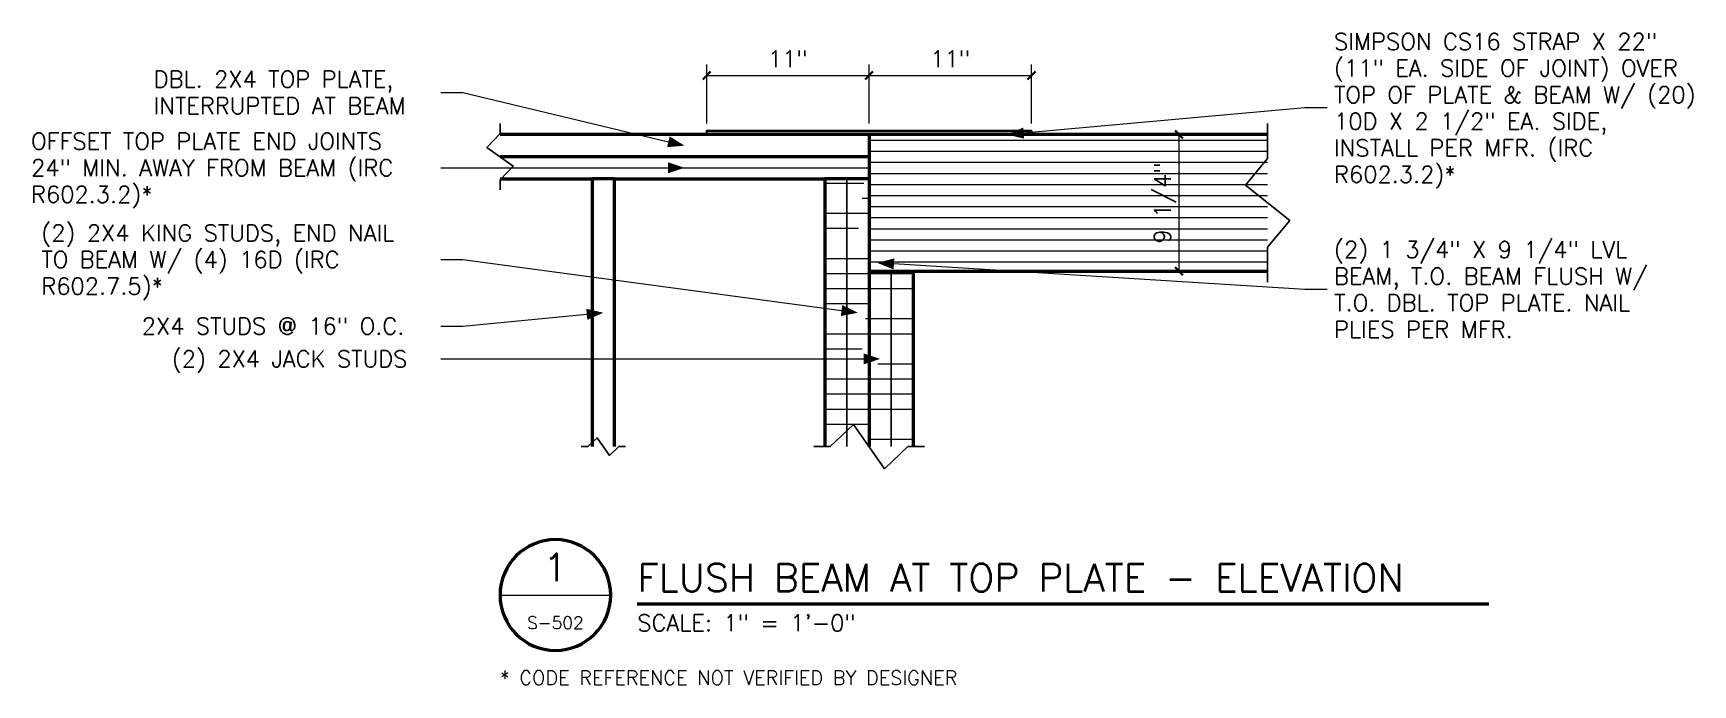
# Model space of a CAD drawing. Header units: inches. Extents: x -60 to 53, y 60 to 104.
import ezdxf
from ezdxf.enums import TextEntityAlignment as Align

# ---------------------------------------------------------------- set-up
doc = ezdxf.new("R2010")
doc.units = ezdxf.units.IN
doc.header["$MEASUREMENT"] = 0
for name, color, linetype, lineweight in [('S-ANNO-DIMS', 7, 'CONTINUOUS', 13), ('S-ANNO-NOTE', 7, 'CONTINUOUS', 18), ('S-ANNO-TTLB', 7, 'CONTINUOUS', 50), ('S-DETL-BRKL', 7, 'CONTINUOUS', 25), ('S-DETL-BYND', 7, 'CONTINUOUS', 25), ('S-DETL-CUT', 7, 'CONTINUOUS', 50), ('S-DETL-PATT', 7, 'CONTINUOUS', 9), ('S-DETL-STL', 7, 'CONTINUOUS', 35)]:
    doc.layers.add(name, color=color, linetype=linetype, lineweight=lineweight)
doc.styles.add('KERF', font='romans.shx')
pattern_1 = [(0, (0, 0), (4.92, 1.02), [19.2, -4.8, 9.6, -6])]

msp = doc.modelspace()

# ---------------------------------------------------------------- hatches: boundary and pattern name
at = {"layer": 'S-ANNO-NOTE', "lineweight": 50}
for points in [[(-15.5, 96.375), (-16.50661, 97.001886), (-16.68142, 96.272542)], [(6.35, 97.125), (7.50388, 96.851484), (7.437214, 97.598515)], [(-15.5, 94.875), (-16.625, 95.25), (-16.625, 94.5)], [(-2.4375, 88.4375), (-1.337932, 87.993427), (-1.291402, 88.741982)], [(-3.75, 85.0625), (-4.814984, 85.584093), (-4.914943, 84.840785)], [(-21, 85.0625), (-22.1553, 85.329952), (-22.084712, 84.583282)], [(-2.25, 81.9375), (-3.375, 82.3125), (-3.375, 81.5625)]]:
    msp.add_hatch(color=256, dxfattribs=at).paths.add_polyline_path(points)
at = {"layer": 'S-DETL-PATT', "lineweight": 9}
h = msp.add_hatch(dxfattribs=at)
h.set_pattern_fill('KERF-LAM', color=256, style=0)
h.set_pattern_definition([(0, (0, 0), (0, 0.75), [])])
h.paths.add_polyline_path([(-3, 87.875), (24, 87.875), (24, 97.125), (-3, 97.125)])
h = msp.add_hatch(dxfattribs=at)
h.set_pattern_fill('KERF-GRAIN', color=256, style=0)
h.set_pattern_definition(pattern_1)
h.paths.add_polyline_path([(-28, 94.125), (-3, 94.125), (-3, 95.625), (-28, 95.625)])
h = msp.add_hatch(dxfattribs=at)
h.set_pattern_fill('KERF-GRAIN', color=256, angle=90, style=0)
h.set_pattern_definition(pattern_1)
h.paths.add_polyline_path([(-4.5, 76), (-4.5, 94.125), (-6, 94.125), (-6, 76)])
h = msp.add_hatch(dxfattribs=at)
h.set_pattern_fill('KERF-GRAIN', color=256, angle=90, style=0)
h.set_pattern_definition(pattern_1)
h.paths.add_polyline_path([(-3, 76), (-3, 94.125), (-4.5, 94.125), (-4.5, 76)])
h = msp.add_hatch(dxfattribs=at)
h.set_pattern_fill('KERF-GRAIN', color=256, angle=90, style=0)
h.set_pattern_definition(pattern_1)
h.paths.add_polyline_path([(-1.5, 76), (-1.5, 87.875), (-3, 87.875), (-3, 76)])
h = msp.add_hatch(dxfattribs=at)
h.set_pattern_fill('KERF-GRAIN', color=256, angle=90, style=0)
h.set_pattern_definition(pattern_1)
h.paths.add_polyline_path([(0, 76), (0, 87.875), (-1.5, 87.875), (-1.5, 76)])
at = {"layer": 'S-DETL-STL', "lineweight": 50}
msp.add_hatch(color=256, dxfattribs=at).paths.add_polyline_path([(-14, 97.389), (8, 97.389), (8, 97.125), (-14, 97.125)])

# ---------------------------------------------------------------- linework, layer by layer
at = {"layer": 'S-ANNO-DIMS', "lineweight": 13}
for points in [[(-14, 97.875), (-14, 101.875)], [(-3, 97.875), (-3, 101.875)], [(-3, 97.875), (-3, 101.875)], [(8, 97.875), (8, 101.875)], [(-14, 101.125), (-3, 101.125)], [(-3, 101.125), (8, 101.125)], [(17.75, 97.125), (18.75, 97.125)], [(18, 87.875), (18, 97.125)], [(17.75, 87.875), (18.75, 87.875)]]:
    msp.add_lwpolyline(points, dxfattribs=at)
at = {"layer": 'S-ANNO-NOTE', "lineweight": 18}
for points in [[(-32.02, 99.975), (-30.52, 99.975), (-16.594015, 96.637214)], [(28.02, 98.925), (26.52, 98.925), (7.470547, 97.224999)], [(-32.02, 94.875), (-30.52, 94.875), (-16.625, 94.875)], [(-32.02, 88.6625), (-30.52, 88.6625), (-4.864963, 85.212439)], [(28.02, 86.6375), (26.52, 86.6375), (-1.314667, 88.367705)], [(-32.02, 84.1625), (-30.52, 84.1625), (-22.120006, 84.956617)], [(-32.02, 81.9375), (-30.52, 81.9375), (-3.375, 81.9375)], [(-28, 65.95), (-20.5, 65.95)]]:
    msp.add_lwpolyline(points, dxfattribs=at)
at = {"layer": 'S-ANNO-TTLB', "lineweight": 50}
msp.add_lwpolyline([(-28, 65.95, 1), (-20.5, 65.95, 1)], format="xyb", close=True, dxfattribs=at)
msp.add_lwpolyline([(-18.7, 65.35), (38.978571, 65.35)], dxfattribs=at)
at = {"layer": 'S-DETL-BRKL', "lineweight": 25}
for points in [[(-28, 93.375), (-28, 94.05), (-27.1, 94.995), (-28.9, 96.255), (-28, 97.2), (-28, 97.875)], [(24, 87.125), (24, 89.5), (25.5, 91.3), (22.5, 93.7), (24, 95.5), (24, 97.875)], [(-22.5, 76), (-22.05, 76), (-21.42, 76.6), (-20.58, 75.4), (-19.95, 76), (-19.5, 76)], [(-6.75, 76), (-5.625, 76), (-4.05, 77.5), (-1.95, 74.5), (-0.375, 76), (0.75, 76)]]:
    msp.add_lwpolyline(points, dxfattribs=at)
at = {"layer": 'S-DETL-BYND', "lineweight": 25}
for points in [[(-4.5, 94.125), (-4.5, 76)], [(-1.5, 76), (-1.5, 87.875)]]:
    msp.add_lwpolyline(points, dxfattribs=at)
at = {"layer": 'S-DETL-CUT', "lineweight": 35}
for points in [[(-14.265165, 100.859835), (-13.734835, 101.390165)], [(-3.265165, 100.859835), (-2.734835, 101.390165)], [(-3.265165, 100.859835), (-2.734835, 101.390165)], [(7.734835, 100.859835), (8.265165, 101.390165)], [(18.265165, 96.859835), (17.734835, 97.390165)], [(18.265165, 87.609835), (17.734835, 88.140165)]]:
    msp.add_lwpolyline(points, dxfattribs=at)
at = {"layer": 'S-DETL-CUT', "lineweight": 50}
for points in [[(-3, 97.125), (-28, 97.125)], [(24, 97.125), (-3, 97.125), (-3, 87.875), (24, 87.875)], [(-3, 95.625), (-28, 95.625)], [(-28, 94.125), (-21.75, 94.125)], [(-20.25, 76), (-20.25, 94.125), (-21.75, 94.125), (-21.75, 76)], [(-20.25, 94.125), (-6, 94.125)], [(-4.5, 94.125), (-6, 94.125), (-6, 76)], [(-3, 94.125), (-4.5, 94.125)], [(-3, 87.875), (-3, 76)], [(0, 76), (0, 87.875)]]:
    msp.add_lwpolyline(points, dxfattribs=at)
at = {"layer": 'S-DETL-STL', "lineweight": 35}
msp.add_lwpolyline([(-14, 97.125), (-14, 97.389), (8, 97.389), (8, 97.125)], dxfattribs=at)

# ---------------------------------------------------------------- texts
at = {"layer": 'S-ANNO-DIMS', "lineweight": 13, "style": 'KERF'}
for p in [(-8.5, 101.6875), (2.5, 101.6875)]:
    msp.add_text('11"', height=1.125, dxfattribs=at).set_placement(p, align=Align.CENTER)
msp.add_text('9 1/4"', height=1.125, rotation=90, dxfattribs=at).set_placement((17.4375, 92.5), align=Align.CENTER)
at = {"layer": 'S-ANNO-NOTE', "lineweight": 18, "style": 'KERF'}
for s, p in [('SIMPSON CS16 STRAP X 22"', (28.5, 102.8625)), ('(11" EA. SIDE OF JOINT) OVER', (28.5, 101.0625)), ('DBL. 2X4 TOP PLATE,', (-51.464286, 100.3125)), ('TOP OF PLATE & BEAM W/ (20)', (28.5, 99.2625)), ('INTERRUPTED AT BEAM', (-51.464286, 98.5125)), ('10D X 2 1/2" EA. SIDE,', (28.5, 97.4625)), ('OFFSET TOP PLATE END JOINTS', (-59.767857, 96.1125)), ('INSTALL PER MFR. (IRC', (28.5, 95.6625)), ('24" MIN. AWAY FROM BEAM (IRC', (-59.767857, 94.3125)), ('R602.3.2)*', (28.5, 93.8625)), ('R602.3.2)*', (-59.767857, 92.5125)), ('(2) 2X4 KING STUDS, END NAIL', (-59.071429, 89.9)), ('(2) 1 3/4" X 9 1/4" LVL', (28.5, 88.775)), ('TO BEAM W/ (4) 16D (IRC', (-59.071429, 88.1)), ('BEAM, T.O. BEAM FLUSH W/', (28.5, 86.975)), ('R602.7.5)*', (-59.071429, 86.3)), ('T.O. DBL. TOP PLATE. NAIL', (28.5, 85.175)), ('2X4 STUDS @ 16" O.C.', (-52.267857, 83.6)), ('PLIES PER MFR.', (28.5, 83.375)), ('(2) 2X4 JACK STUDS', (-50.232143, 81.375))]:
    msp.add_text(s, height=1.125, dxfattribs=at).set_placement(p)
at = {"layer": 'S-ANNO-TTLB', "lineweight": 50, "style": 'KERF'}
msp.add_text('1', height=1.875, dxfattribs=at).set_placement((-24.25, 67.825), align=Align.MIDDLE_CENTER)
msp.add_text('FLUSH BEAM AT TOP PLATE - ELEVATION', height=1.875, dxfattribs=at).set_placement((-18.7, 66.19))
at = {"layer": 'S-ANNO-TTLB', "lineweight": 18, "style": 'KERF'}
msp.add_text('S-502', height=0.84375, dxfattribs=at).set_placement((-24.25, 64.075), align=Align.MIDDLE_CENTER)
for s, height, p in [('SCALE: 1" = 1\'-0"', 1.125, (-18.7, 63.505)), ('* CODE REFERENCE NOT VERIFIED BY DESIGNER', 0.95625, (-28, 59.875))]:
    msp.add_text(s, height=height, dxfattribs=at).set_placement(p)

doc.saveas('drawing.dxf')
